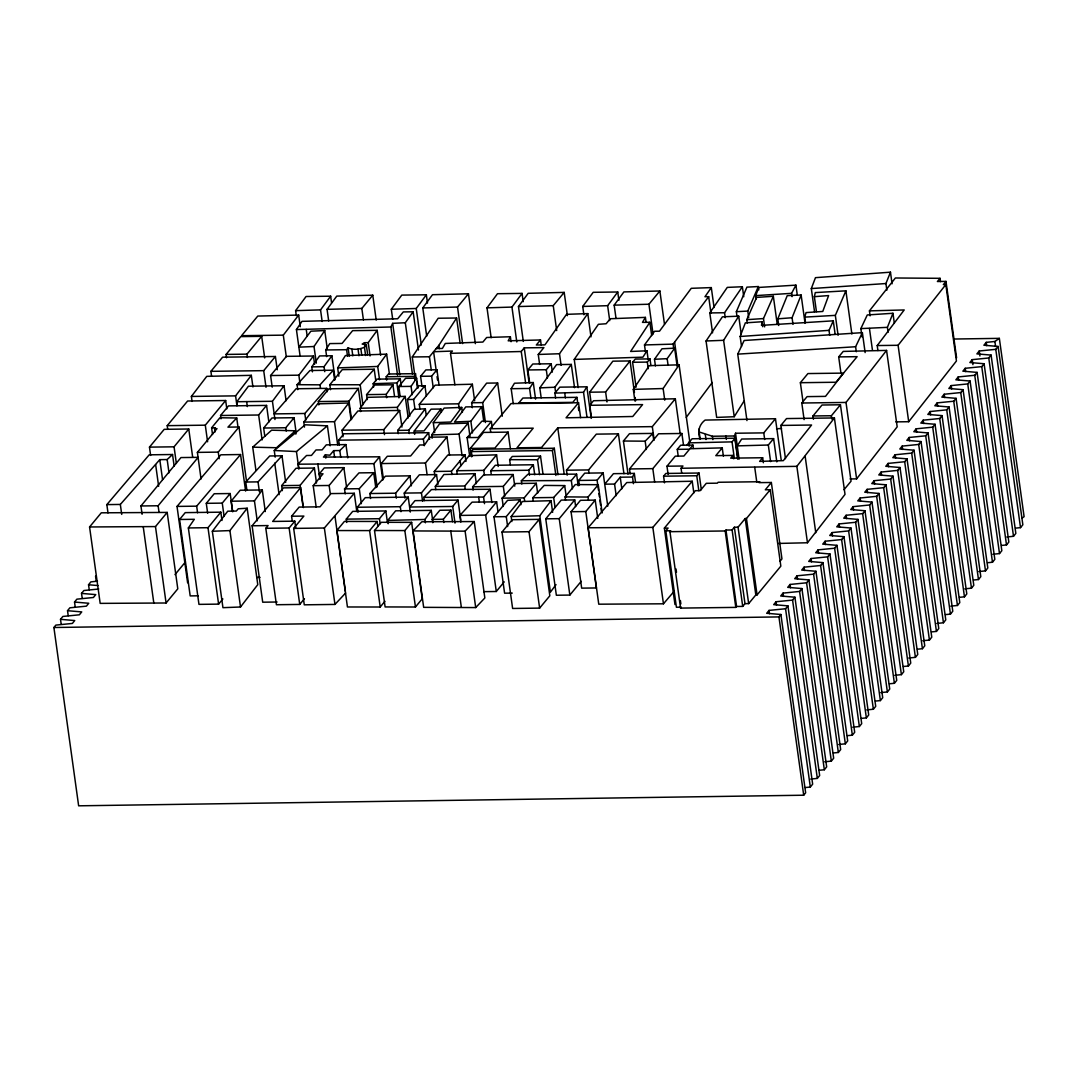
<?xml version="1.0" encoding="UTF-8"?>
<svg xmlns="http://www.w3.org/2000/svg" width="1078" height="1078" viewBox="0 0 1078 1078"><rect width="100%" height="100%" fill="white"/><g stroke="black" fill="none" stroke-linecap="round" stroke-linejoin="round"><path stroke-width="1.5" d="M741.543 346.456L740.155 336.484L745.343 322.861L762.052 321.743L761.486 325.367L833.267 320.826L835.113 334.113M816.437 311.609L814.362 296.666L815.291 292.583L845.893 290.831L851.876 334.032M805.428 322.106L804.74 317.121L806.061 312.593L822.77 311.461L828.618 295.574L814.362 296.666M699.891 438.557C697.493 431.591 699.043 424.651 705.093 420.083L775.473 418.722L781.227 460.252M756.163 298.929L755.705 295.615L758.804 287.435L795.914 285.144L797.302 295.116M737.729 459.228L734.509 435.97L735.533 433.235L763.763 432.884L775.473 418.722M814.55 311.825L811.316 288.567L815.467 277.666L890.468 272.182L892.072 283.81M414.895 379.712L414.424 376.384L415.488 373.662L388.471 374.012L386.207 376.748L386.665 380.076M888.11 332.334L887.41 327.348L892.948 313.267L867.264 314.965L860.864 328.601L862.023 336.902M793.004 324.384L792.074 317.74L801.129 295.022L787.236 295.655L777.817 318.832L778.747 325.475M886.857 290.184L885.927 283.541L890.468 272.182M748.698 317.727L747.782 311.084L758.333 286.546L746.919 287.139L736.355 311.677L737.042 316.662M838.105 335.312L835.342 315.369L845.893 290.831M326.661 356.616L325.731 349.973L329.774 343.586L342.063 343.437L352.627 330.65L377.192 330.326L380.642 355.241M746.96 420.595L737.743 354.136L744.13 340.5L862.373 332.644L865.135 352.587M764.639 326.863L763.48 318.562L773.344 296.288L756.648 297.407L746.744 319.681L747.216 322.996M829.723 335.352L829.036 330.367L833.267 320.826M856.296 351.724L855.609 346.739L862.373 332.644M397.566 375.171L390.883 326.984L392.648 323.346L405.301 322.74L413.144 311.785L403.32 311.919L397.661 318.765L301.988 321.352L296.423 329.558L300.115 356.144M632.53 477.042L634.322 473.404L613.436 473.673L604.745 484.184L614.568 484.049L620.241 477.204L632.53 477.042L633.446 483.685M792.047 296.666L791.589 293.337L795.914 285.144M436.226 348.544L442.384 348.464L445.295 343.451L482.89 342.063L486.663 337.495L510.379 336.74L508.183 340.837L540.509 339.961L541.196 344.947M578.158 387.649L574.237 359.419L598.384 324.303L606.132 323.75L610.269 318.738L645.399 317.377L642.475 322.376L649.845 322.282L651.691 335.581M513.249 403.644L511.174 388.7L514.476 383.229L533.273 382.542L535.577 399.143M586.984 417.199L583.535 392.284L586.836 386.813L559.805 387.164L554.914 393.106L555.601 398.078M530.969 398.429L529.581 388.457L533.273 382.542M734.226 416.728L723.621 340.311L738.726 316.164L722.395 316.838L706.063 340.985L716.668 417.415L734.226 416.728L744.009 401.11M338.802 376.195L337.657 367.894L345.391 355.592L386.638 354.15L389.414 374.093M649.845 322.282L630.617 351.455L646.948 350.795L642.906 357.168L574.237 359.419M431.281 370.05L429.435 356.764L438.867 345.351L456.6 318.01L438.18 318.239L412.254 356.98L414.787 375.265M314.008 346.51L324.748 330.555L310.882 331.189L298.916 347.156L314.008 346.51L316.326 363.124M634.915 401.003L633.298 389.374L649.239 365.671L679.1 364.836L689.691 441.252L686.875 445.443M664.749 400.167L663.132 388.538L679.1 364.836M412.214 394.683L411.068 386.369L416.607 378.162L405.571 378.311L398.779 386.53L400.154 396.502M712.571 332.859L709.809 312.93L727.273 287.395L742.365 286.748L743.753 296.719M725.251 317.714L724.564 312.741L742.365 286.748M222.876 598.95L218.605 604.125L198.958 604.367L188.354 527.951L194.309 519.3L179.581 519.488L190.186 595.905L198.365 595.797M425.419 522.803L424.961 519.475L431.267 510.366L395.653 510.824L387.716 520.418L388.188 523.733M645.412 351.59L644.496 344.947L654.575 331.269L659.48 331.202L691.267 288.311L711.305 287.597L704.972 296.719L708.677 296.666L710.981 313.28M386.679 397.701L386.22 394.373L392.931 384.806L374.497 385.035L366.587 394.629L367.275 399.615M459.282 408.818L458.581 403.832L472.353 384.226L435.148 385.156L419.275 404.344L419.975 409.33M561.112 365.361L559.495 353.732L587.779 313.604L566.529 314.331L544.929 344.879L536.345 344.987L540.509 339.961M655.424 365.927L654.508 359.284L661.973 348.787L674.639 348.181L677.173 366.453M668.091 365.307L667.161 358.664L674.639 348.181M324.748 371.694L324.047 366.709L331.862 355.767L319.6 355.929L311.758 366.87L312.458 371.856M257.211 520.836L254.448 500.893L262.277 489.951L240.192 490.234L231.123 501.203L232.511 511.161M360.618 411.594L360.16 408.266L367.989 397.324L405.207 396.394L408.198 417.981M397.822 410.651L397.364 407.336L405.207 396.394M432.143 438.22L431.685 434.906L439.514 423.964L468.135 423.142L469.981 436.428M555.601 392.203L554.9 387.231L571.3 364.418L556.571 364.607L539.795 387.878L541.183 397.836M435.781 489.681L435.323 486.367L443.893 474.509L474.967 473.66L476.341 483.618M379.55 379.766L377.704 366.466L386.638 354.15M370.064 355.929L368.218 342.642L377.192 330.326M328.682 320.974L327.065 309.346L336.767 296.113L372.772 295.197L376.222 320.112M351.549 419.45L349.016 401.178L358.354 388.403L328.898 388.794L318.333 401.582L318.792 404.897M426.699 336.188L422.778 307.944L432.48 294.712L468.458 293.795L475.371 343.639M523.315 341.43L518.464 306.543L528.18 293.31L564.185 292.394L567.405 315.652M616.023 318.428L614.177 305.141L623.892 291.909L659.871 290.993L664.479 324.222M322.16 321.5L320.543 309.871L330.65 296.194L306.071 296.504L295.601 310.653L296.302 315.638M421.309 345.027L416.243 308.483L426.349 294.793L401.784 295.102L391.314 309.251L392.702 319.223M516.793 341.969L511.956 307.082L522.062 293.391L497.484 293.715L487.013 307.85L491.15 337.751M609.717 320.624L607.642 305.68L617.748 291.99L593.196 292.313L582.726 306.448L583.885 314.763M434.677 432.655L433.289 422.684L444.136 408.09L461.707 407.403L462.395 412.389M461.707 407.403L450.833 422.01L433.289 422.684M470.87 421.296L481.718 406.702L465.75 406.905L454.539 421.956L470.87 421.296L472.487 432.925M511.861 521.55L511.174 516.564L522.399 501.513L551.033 500.691L552.65 512.319M556.019 584.626L550.4 592.159L539.795 515.742L551.033 500.691M673.79 349.11L673.103 344.125L708.677 296.666M686.228 417.375L712.275 382.488M237.281 405.045L236.823 401.73L248.425 386.207L284.026 385.749L286.101 400.706M274.957 419.544L272.424 401.272L284.026 385.749M591.256 403.832L589.653 392.203L612.856 361.17L630.064 360.955L634.443 392.513M870.121 315.854L869.434 310.868L895.373 277.989L940.043 278.313L937.402 281.52L945.985 281.398L943.358 284.605L945.824 284.565L898.095 345.283L908.7 421.714L895.845 421.875M300.007 383.472L298.849 375.171L313.455 356.009L286.438 356.346L270.591 375.535L272.208 387.164M304.481 427.077L303.794 422.091L317.66 403.846L348.72 402.997L351.024 419.611M337.71 444.958L334.49 421.7L348.72 402.997M472.312 407.74L471.612 402.754L486.623 383.135L497.645 383L502.267 416.216M485.437 422.549L482.674 402.62L497.645 383M778.303 543.447L807.462 542.76L796.858 466.343L834.412 417.954L786.522 418.574L780.863 425.433L785.471 458.649M807.462 542.76L845.017 494.384L834.412 417.954M192.073 401.42L191.385 396.434L206.76 376.357L251.322 375.333L252.939 386.962M236.958 405.84L235.583 395.869L251.322 375.333M283.298 335.15L298.673 315.072L257.79 316.056L241.553 335.689L283.298 335.15L286.303 356.751M212.339 531.265L227.741 511.188L236.325 511.066L238.211 508.789L247.172 508.223L257.777 584.64L240.515 606.995L222.944 607.682L212.339 531.265L229.91 530.578L247.172 508.223M398.227 433.693L397.769 430.378L413.912 409.384L425.338 408.778L426.255 415.421M409.29 433.558L408.818 430.23L425.338 408.778M414.666 434.38L414.208 431.065L431.106 409.155L440.915 409.034L441.387 412.348M440.915 409.034L424.031 430.93L414.208 431.065M850.07 478.955L856.619 478.861L846.014 402.444L886.574 350.404L843.225 351.415L838.684 356.899L841.002 373.514M856.619 478.861L897.179 426.834L886.574 350.404M606.995 401.959L605.62 391.988L630.064 360.955M1021.863 518.235L1024.1 516.672L999.346 338.357L994.886 341.483L986.235 342.359L983.904 345.229L998.107 346.456L995.776 349.339L979.228 350.997L976.897 353.88L991.1 355.093L988.769 357.977L972.221 359.648L969.89 362.531L984.093 363.744L981.762 366.628L965.214 368.299L962.883 371.169L977.086 372.395L974.755 375.279L958.207 376.936L955.876 379.82L970.079 381.033L967.748 383.916L951.2 385.587L948.869 388.471L963.072 389.684L960.741 392.567L944.193 394.238L941.862 397.122L956.065 398.334L953.734 401.218L937.186 402.876L934.855 405.759L949.058 406.985L946.727 409.856L930.179 411.526L927.848 414.41L942.051 415.623L939.72 418.507L923.172 420.177L920.841 423.061L935.044 424.274L932.713 427.157L916.165 428.815L913.834 431.699L928.037 432.925L925.706 435.808L909.158 437.466L906.827 440.35L921.03 441.562L918.699 444.446L902.165 446.117L899.82 449L914.023 450.213L911.692 453.097L895.158 454.768L892.813 457.638L907.016 458.864L904.685 461.748L888.151 463.405L885.806 466.289L900.009 467.502L897.678 470.385L881.144 472.056L878.799 474.94L893.002 476.153L890.671 479.036L874.137 480.707L871.792 483.591L885.995 484.804L883.664 487.687L867.13 489.345L864.785 492.228L878.988 493.454L876.657 496.325L860.123 497.996L857.778 500.879L871.981 502.092L869.65 504.976L853.116 506.647L850.771 509.53L864.974 510.743L862.643 513.627L846.109 515.284L843.764 518.168L857.967 519.394L855.636 522.278L839.102 523.935L836.757 526.819L850.973 528.031L848.629 530.915L832.095 532.586L829.75 535.47L843.966 536.682L841.622 539.566L825.088 541.237L822.743 544.107L836.959 545.333L834.615 548.217L818.081 549.874L815.736 552.758L829.952 553.971L827.608 556.854L811.074 558.525L808.729 561.409L822.945 562.622L820.601 565.505L804.067 567.176L801.736 570.06L815.938 571.273L813.594 574.156L797.06 575.814L794.729 578.697L808.931 579.924L806.587 582.794L790.053 584.465L787.722 587.348L801.924 588.561L799.58 591.445L783.046 593.116L780.715 595.999L794.917 597.212L792.573 600.096L776.039 601.753L773.708 604.637L787.91 605.863L785.566 608.747L769.032 610.404L766.701 613.288L780.903 614.5L805.643 792.815L803.703 795.214L78.64 805.818L53.9 627.504L55.854 625.105L72.388 623.434L74.719 620.564L60.516 619.338L61.217 624.337M60.516 619.338L62.861 616.454L79.395 614.797L81.726 611.913L67.523 610.7L68.224 615.7M67.523 610.7L69.868 607.817L86.402 606.146L88.733 603.262L74.53 602.05L75.231 607.049M74.53 602.05L76.875 599.166L93.409 597.495L95.74 594.611L81.537 593.399L82.238 598.398M81.537 593.399L83.882 590.515L98.758 589.019M89.245 589.76L88.544 584.748L90.875 581.877L97.492 581.204M368.218 342.642L364.539 342.696L362.181 344.071L366.331 344.933L364.445 347.21C359.405 349.541 353.261 350.148 348.113 347.871L346.604 349.703L347.534 356.346M803.703 795.214L778.949 616.912L780.903 614.5M805.347 787.546L810.319 787.048L812.65 784.164L787.91 605.863M810.71 779.071L817.326 778.41L819.657 775.527L794.917 597.212M819.361 770.258L824.333 769.759L826.664 766.876L801.924 588.561M824.724 761.782L831.34 761.108L833.671 758.225L808.931 579.924M833.375 752.97L838.347 752.471L840.678 749.587L815.938 571.273M838.738 744.48L845.341 743.82L847.685 740.936L822.945 562.622M847.389 735.668L852.348 735.169L854.692 732.285L829.952 553.971M852.738 727.192L859.355 726.518L861.699 723.648L836.959 545.333M861.403 718.379L866.362 717.881L868.706 714.997L843.966 536.682M866.752 709.903L873.369 709.23L875.713 706.346L850.973 528.031M875.417 701.077L880.376 700.579L882.72 697.695L857.967 519.394M880.766 692.602L887.383 691.941L889.727 689.058L864.974 510.743M889.431 683.789L894.39 683.29L896.734 680.407L871.981 502.092M894.78 675.313L901.397 674.639L903.741 671.756L878.988 493.454M903.445 666.5L908.404 666.002L910.748 663.118L885.995 484.804M908.794 658.011L915.411 657.351L917.755 654.467L893.002 476.153M917.459 649.199L922.418 648.7L924.762 645.816L900.009 467.502M922.808 640.723L929.425 640.049L931.769 637.179L907.016 458.864M931.473 631.91L936.432 631.412L938.776 628.528L914.023 450.213M936.822 623.434L943.439 622.761L945.77 619.877L921.03 441.562M945.487 614.608L950.446 614.11L952.777 611.226L928.037 432.925M950.836 606.132L957.453 605.472L959.784 602.589L935.044 424.274M959.501 597.32L964.46 596.821L966.791 593.938L942.051 415.623M964.85 588.844L971.467 588.17L973.798 585.287L949.058 406.985M973.515 580.031L978.474 579.533L980.805 576.649L956.065 398.334M978.864 571.542L985.481 570.882L987.812 567.998L963.072 389.684M987.529 562.729L992.488 562.231L994.819 559.347L970.079 381.033M992.878 554.254L999.495 553.58L1001.826 550.71L977.086 372.395M1001.543 545.441L1006.502 544.942L1008.833 542.059L984.093 363.744M1006.892 536.965L1013.509 536.292L1015.84 533.408L991.1 355.093M1015.557 528.139L1020.516 527.641L1022.847 524.77L998.107 346.456M454.889 384.9L450.51 353.328L452.383 351.051L433.599 351.738L436.361 371.681M525.633 383.081L521.253 351.509L524.245 347.857L543.891 347.601L538.259 354.46L539.633 364.418M555.871 475.438L552.408 450.523L554.294 448.232L473.255 449.283L471.356 451.561L472.043 456.546M108.002 512.912L106.843 504.612L120.332 504.437L159.787 459.646L167.171 459.551L172.534 454.512L174.151 466.141M262.102 439.918L258.653 415.003L266.562 405.409L228.509 405.894L220.572 415.488L221.03 418.816M179.581 519.488L185.227 512.629L220.828 512.171L221.987 520.485M347.79 457.88L345.944 444.594L339.813 450.55L333.668 450.631L329.895 455.199L325.354 454.808L323.467 457.085L379.564 456.816L382.798 480.074M339.354 445.16L338.654 440.174L343.936 433.774L428.667 432.682L429.583 439.325M377.125 486.919L373.904 463.661L379.564 456.816M383.35 478.524L381.275 463.567L387.312 456.264L410.637 455.967L419.706 444.998L424.611 444.931L429.799 437.183L446.979 436.967L449.513 455.239M380.13 523.692L379.429 518.707L385.83 510.945L352.695 511.376L346.267 519.138L346.725 522.466M427.09 474.63L425.473 463.001L446.979 436.967M457.207 474.05L456.749 470.722L469.186 455.657L496.581 454.849L483.766 470.372L484.453 475.358M539.579 474.697L537.504 459.74L540.509 456.088L512.279 456.452L509.624 459.659L510.312 464.631M591.377 416.93L589.774 405.301L593.533 400.733L675.327 398.779L680.178 433.666M678.197 456.007L677.28 449.351L680.676 445.241L692.938 445.093L689.933 448.744L722.233 447.869L723.392 456.183M722.233 447.869L715.805 455.644L733 455.415L730.736 458.15L762.658 457.746L763.359 462.731M211.584 376.316L210.897 371.331L222.594 357.182L275.402 356.495L277.248 369.781M226.555 357.748L226.097 354.419L240.812 336.606L261.684 336.336L264.676 357.936M150.624 455.442L149.478 447.127L164.206 429.327L188.758 429.004L192.679 457.247M167.669 428.99L167.211 425.662L187.612 401.003L225.666 400.517L226.811 408.818M89.568 526.967L101.278 512.818L167.184 512.414L177.789 588.831L166.079 602.993L100.173 603.384L89.568 526.967L155.475 526.576L167.184 512.414M261.684 336.336L246.956 354.15L247.414 357.478M176.361 463.432L174.057 446.818L188.758 429.004M207.596 441.791L205.292 425.177L225.666 400.517M142.094 514.287L140.948 505.973L180.956 457.571L198.136 457.355L158.129 505.757L159.045 512.4M212.528 434.447L211.611 427.804L219.912 417.752L236.742 417.994L238.117 427.966M266.01 387.271L263.706 370.657L275.402 356.495M201.06 478.969L197.382 452.383L216.988 428.64L214.549 428.667L215.007 431.995M219.184 458.756L218.255 452.113L239.006 426.996L227.943 427.144L236.742 417.994M187.626 582.834L177.021 506.417L220.896 454.795L240.542 454.539L196.668 506.161L197.584 512.805M363.448 320.072L361.831 308.443L372.772 295.197M264.811 436.347L263.652 428.033L271.952 417.994L294.065 417.712L296.14 432.655M207.663 513.29L206.289 503.332L214.212 493.737L230.18 493.535L232.713 511.807M224.089 516.416L222.257 503.116L230.18 493.535M286.222 431.079L285.764 427.75L294.065 417.712M218.605 604.125L208 527.694L220.828 512.171M330.515 389.697L329.828 384.711L342.278 369.633L374.201 369.228L375.818 380.857M174.973 574.614L185.389 562.029M282.342 490.625L281.641 485.639L295.978 468.283L314.412 468.041L316.487 482.998M277.086 602.009L262.709 602.198L252.104 525.781L283.447 487.876L300.614 487.647L303.39 507.59M373.635 387.015L373.177 383.701L376.95 379.133L400.275 378.836L401.191 385.479M342.966 436.833L342.049 430.189L357.896 411.001L399.642 410.462L401.946 427.077M303.08 506.997L300.075 485.396L314.412 468.041M300.614 487.647L272.68 521.442L294.793 521.159L295.709 527.802M320.018 478.834L319.331 473.862L324.235 467.919L343.869 467.663L346.644 487.606M462.597 343.586L457.53 307.041L468.458 293.795M316.204 507.28L313.199 485.679L323.009 473.808L319.331 473.862M252.104 525.781L268.072 525.565L265.808 528.314L276.413 604.731L299.738 604.435L289.133 528.004L294.793 521.159M345.634 592.994L334.962 604.421L304.279 604.825L293.674 528.409L303.861 516.079L291.586 516.227L292.273 521.213M330.299 493.778L329.14 485.477L343.869 467.663M409.788 416.135L407.484 399.52L418.79 385.816L424.934 385.735L426.309 395.707M384.496 434.636L383.808 429.65L399.642 410.462M415.003 409.411L413.615 399.439L424.934 385.735M293.674 528.409L324.37 528.004L354.271 493.279L330.959 493.589L320.018 506.822L299.145 507.091L291.586 516.227M299.738 604.435L304.454 598.721M396.354 498.184L395.653 493.198L409.99 475.843L385.439 476.166L369.875 493.535L370.562 498.521M556.693 330.555L553.243 305.64L564.185 292.394M404.937 498.076L404.25 493.091L419.342 474.819L436.536 474.603L437.924 484.574M462.071 455.698L459.066 434.097L468.135 423.142M400.989 511.686L400.288 506.7L408.225 497.106L365.24 497.659L357.303 507.253L357.99 512.239M434.73 474.792L434.272 471.463L447.842 455.024L465.036 454.808L465.965 461.451M422.589 501.176L421.444 492.875L436.536 474.603M471.463 456.722L470.318 448.408L483.537 432.426L508.102 432.116L510.406 448.731M451.911 474.576L451.439 471.248L465.036 454.808M415.448 607.008L404.843 530.578L411.634 522.358L381.316 522.304L374.511 530.524L385.115 606.941L415.448 607.008L422.239 598.789L411.634 522.358M547.435 378.028L546.29 369.714L551.195 363.771L532.788 364.014L527.856 369.956L529.702 383.242M508.102 432.116L494.896 448.098L470.318 448.408M465.251 489.304L464.793 485.989L474.967 473.66M443.826 522.56L443.368 519.246L450.914 510.11L439.864 510.258L432.305 519.38L432.777 522.709M653.079 334.14L648.929 304.239L659.871 290.993M483.645 591.66L496.284 591.499L485.679 515.082L496.621 501.836L472.07 502.159L459.888 515.419L460.818 522.062M675.327 398.779L652.311 426.632L557.771 427.858L541.533 447.491L516.982 447.815L533.219 428.168L490.22 428.734L490.692 432.049M490.22 428.734L510.999 403.603L578.536 402.741L566.071 417.806L632.759 416.499L642.569 404.614L589.774 405.301M529.5 475.236L528.799 470.251L533.327 464.766L495.287 465.265L490.746 470.736L491.218 474.064M512.266 593.102L504.598 593.196L493.993 516.78L507.576 500.34L520.229 499.734L520.917 504.706M507.644 526.59L506.269 516.631L520.229 499.734M524.663 501.189L524.204 497.874L536.265 483.254L515.405 483.523L502.092 498.157L503.237 506.458M502.011 532.047L512.212 519.717L539.229 519.367L549.834 595.784L539.633 608.113L512.616 608.464L502.011 532.047L529.029 531.697L539.229 519.367M567.176 475.196L566.489 470.21L596.323 434.138L618.408 433.855L623.933 473.727M581.204 581.338L569.844 595.069L556.356 595.245L545.751 518.828L561.22 500.098L574.736 499.922L575.652 506.579M565.546 500.219L565.088 496.891L575.288 484.561L598.236 484.709L602.157 512.953M579.371 485.437L578.684 480.451L584.721 473.148L603.154 472.905L607.763 506.134M589.06 473.255L588.588 469.927L618.408 433.855M496.284 591.499L504.234 581.877M569.844 595.069L559.239 518.653L574.736 499.922M628.029 474.239L623.421 441.01L629.458 433.706L652.796 433.41L653.713 440.053M595.218 500.111L585.785 511.538L596.39 587.955L581.662 588.143L571.057 511.727L580.49 500.3L595.218 500.111L597.764 518.383M588.494 500.367L588.036 497.052L598.236 484.709M630.199 473.929L629.498 468.957L658.55 433.787L681.889 433.477L683.506 445.106M654.656 481.933L652.823 468.647L681.889 433.477M668.131 474.509L666.986 466.208L675.286 456.156L683.897 456.048L689.543 449.203L677.28 449.351M664.52 482.836L663.59 476.193L665.854 473.458L699.016 473.026L701.32 489.641M698.827 490.719L696.752 475.762L699.016 473.026M674.976 604.556L664.371 528.139L695.35 490.692L700.255 490.625L706.292 483.321L717.342 483.173L718.11 482.27L759.842 481.731L759.101 482.634L771.349 482.486L781.954 558.903L779.946 561.342M803.137 402.633L800.375 382.703L807.921 373.567L843.522 373.109L825.505 396.381L807.099 396.623L801.803 403.01L804.107 419.625M768.318 445.025L773.6 438.625L741.664 439.042L737.231 445.874L768.318 445.025L770.622 461.627M762.658 457.746L759.64 461.397L783.342 460.643L811.559 425.028L780.863 425.433M813.432 419.302L812.974 415.973L822.015 405.018L840.449 404.776L851.054 481.192L843.993 489.722M877.91 350.539L877.222 345.553L904.199 309.965L869.434 310.868M771.349 482.486L765.326 489.789L770.231 489.722L780.836 566.152L757.066 594.921L755.826 594.935L748.658 603.613L744.979 603.653L742.715 606.402L736.57 606.483L735.802 607.386L680.555 608.1L669.95 531.683L670.718 530.767L665.813 530.834L676.418 607.251L681.323 607.183L680.555 608.1M748.658 603.613L738.053 527.182L745.221 518.518L746.461 518.491L770.231 489.722M831.839 419.059L831.381 415.744L840.449 404.776M908.7 421.714L956.429 360.995L945.824 284.565M298.835 469.173L298.148 464.187L299.28 462.826L306.543 455.495L311.461 455.428L316.002 449.957L322.133 449.876L326.297 444.85L345.944 444.594M398.941 397.89L396.866 382.946L400.275 378.836M421.97 386.274L420.582 376.303L425.877 369.916L436.927 369.767L439.002 384.725M433.248 387.797L431.631 376.168L436.927 369.767M384.927 601.295L380.211 607.008L347.439 606.981L336.835 530.551L344.394 521.429L377.165 521.456L377.852 526.441M424.287 445.726L423.371 439.083L428.667 432.682M380.211 607.008L369.606 530.592L377.165 521.456M467.111 437.614L481.933 421.148L491.379 421.485L478.147 437.466L467.111 437.614L469.658 455.886M452.706 506.471L458.002 500.084L415.017 500.637L409.734 507.024L452.706 506.471L455.01 523.086M484.507 503.682L483.577 497.039L490.018 489.277L431.456 489.574L423.802 497.362L424.26 500.677M504.693 496.365L503.318 486.394L513.141 474.522L483.672 474.899L472.609 486.784L473.08 490.113M576.919 397.337L572.768 402.363L518.747 403.051L522.884 398.038L576.919 397.337L577.848 403.981M572.458 488.846L571.313 480.545L576.595 474.145L527.87 474.333L521.361 480.734L521.819 484.062M598.479 490.18L597.091 480.209L603.154 472.905M689.152 446.211L688.694 442.883L692.089 438.773L735.075 438.22L737.837 458.15M681.741 473.269L681.053 468.283L682.94 466.006L666.986 466.208M734.347 458.487L732.043 441.872L735.075 438.22M665.813 530.834L668.077 528.085L664.371 528.139M742.715 606.402L732.11 529.972L734.374 527.236L738.053 527.182M636.06 387.191L632.597 362.275L635.265 359.082L649.994 358.893L650.91 365.536M648.255 368.73L647.326 362.087L649.994 358.893M214.549 428.667L215.317 427.75L211.611 427.804M735.802 607.386L725.198 530.969L725.966 530.053L732.11 529.972M674.1 591.337L663.455 603.801L598.762 604.192L588.157 527.762L626.763 482.54L692.224 481.246L693.828 492.875M663.455 603.801L652.85 527.385L692.224 481.246M106.843 504.612L149.209 454.822L172.534 454.512M326.796 388.363L296.1 388.754L274.122 413.898L304.818 413.494L326.796 388.363L327.254 391.691M246.916 490.342L245.757 482.028L269.729 455.967L282.005 455.819L285.683 482.392M245.757 482.028L258.033 481.879L282.005 455.819M329.828 384.711L360.16 384.765L374.201 369.228M345.229 493.872L344.542 488.886L358.987 472.892L373.716 472.703L375.791 487.66M344.542 488.886L359.27 488.698L373.716 472.703M297.744 389.67L297.056 384.684L320.004 384.833L333.318 370.212L334.692 380.17M297.056 384.684L309.965 370.509L333.318 370.212M533.246 501.081L532.788 497.753L544.228 485.41L564.697 485.599L566.314 497.227M532.788 497.753L553.661 497.484L564.697 485.599M413.063 530.928L465.103 531.158L474.239 521.55L484.844 597.98L475.708 607.574L423.667 607.345L413.063 530.928L421.835 521.779L474.239 521.55M623.421 441.01L645.156 441.185L652.796 433.41M255.944 470.412L252.724 447.154L271.602 430.189L295.385 430.796L295.857 434.111M295.385 430.796L276.507 447.747L252.724 447.154M275.173 457.139L274.243 450.496L305.209 424.786L327.416 425.864L330.178 445.793M274.243 450.496L296.45 451.561L327.416 425.864M777.817 318.832L792.074 317.74M740.155 336.484L829.036 330.367M811.316 288.567L885.927 283.541M746.744 319.681L763.48 318.562M755.705 295.615L791.589 293.337M860.864 328.601L887.41 327.348M737.743 354.136L855.609 346.739M776.564 428.788L781.55 428.478M804.74 317.121L835.342 315.369M736.355 311.677L747.782 311.084M654.508 359.284L667.161 358.664M539.795 387.878L554.9 387.231M706.063 340.985L723.621 340.311M554.914 393.106L583.535 392.284M337.657 367.894L377.704 366.466M538.259 354.46L559.495 353.732M373.177 383.701L396.866 382.946M295.601 310.653L320.543 309.871M391.314 309.251L416.243 308.483M487.013 307.85L511.956 307.082M582.726 306.448L607.642 305.68M296.423 329.558L390.883 326.984M644.496 344.947L673.103 344.125M633.298 389.374L663.132 388.538M431.685 434.906L459.066 434.097M511.174 516.564L539.795 515.742M327.065 309.346L361.831 308.443M422.778 307.944L457.53 307.041M518.464 306.543L553.243 305.64M614.177 305.141L648.929 304.239M450.51 353.328L521.253 351.509M360.16 408.266L397.364 407.336M387.716 520.418L424.961 519.475M688.694 442.883L732.043 441.872M681.053 468.283L796.858 466.343M953.976 339.031L999.346 338.357M53.9 627.504L778.949 616.912M709.809 312.93L724.564 312.741M325.731 349.973L346.604 349.703M877.222 345.553L898.095 345.283M226.097 354.419L246.956 354.15M412.254 356.98L429.435 356.764M838.684 356.899L857.118 356.67L835.976 382.245L800.375 382.703M632.597 362.275L647.326 362.087M311.758 366.87L324.047 366.709M210.897 371.331L263.706 370.657M527.856 369.956L546.29 369.714M270.591 375.535L298.849 375.171M386.207 376.748L414.424 376.384M420.582 376.303L431.631 376.168M398.779 386.53L411.068 386.369M511.174 388.7L529.581 388.457M191.385 396.434L235.583 395.869M366.587 394.629L386.22 394.373M589.653 392.203L605.62 391.988M236.823 401.73L272.424 401.272M407.484 399.52L413.615 399.439M318.333 401.582L349.016 401.178M471.612 402.754L482.674 402.62M419.275 404.344L458.581 403.832M801.803 403.01L846.014 402.444M220.572 415.488L258.653 415.003M303.794 422.091L334.49 421.7M812.974 415.973L831.381 415.744M167.211 425.662L205.292 425.177M263.652 428.033L285.764 427.75M342.049 430.189L383.808 429.65M397.769 430.378L408.818 430.23M338.654 440.174L423.371 439.083M698.962 431.901L712.396 436.253L734.509 435.97M149.478 447.127L174.057 446.818M197.382 452.383L218.255 452.113M471.356 451.561L552.408 450.523M298.148 464.187L373.904 463.661M381.275 463.567L425.473 463.001M456.749 470.722L483.766 470.372M434.272 471.463L451.439 471.248M490.746 470.736L528.799 470.251M629.498 468.957L652.823 468.647M566.489 470.21L588.588 469.927M663.59 476.193L696.752 475.762M578.684 480.451L597.091 480.209M281.641 485.639L300.075 485.396M313.199 485.679L329.14 485.477M435.323 486.367L464.793 485.989M472.609 486.784L503.318 486.394M369.875 493.535L395.653 493.198M404.25 493.091L421.444 492.875M423.802 497.362L483.577 497.039M231.123 501.203L254.448 500.893M502.092 498.157L524.204 497.874M206.289 503.332L222.257 503.116M140.948 505.973L158.129 505.757M177.021 506.417L196.668 506.161M357.303 507.253L400.288 506.7M571.057 511.727L585.785 511.538M459.888 515.419L485.679 515.082M493.993 516.78L506.269 516.631M346.267 519.138L379.429 518.707M432.305 519.38L443.368 519.246M545.751 518.828L559.239 518.653M188.354 527.951L208 527.694M265.808 528.314L289.133 528.004M669.95 531.683L725.198 530.969M256.726 577.431L260.054 577.377M588.157 527.762L652.85 527.385M521.361 480.734L571.313 480.545M336.835 530.551L369.606 530.592M374.511 530.524L404.843 530.578M509.624 459.659L537.504 459.74M565.088 496.891L588.036 497.052M88.544 584.748L98.017 585.57M994.886 341.483L995.587 346.483M995.776 349.339L1020.516 527.641M988.769 357.977L1013.509 536.292M986.235 342.359L986.707 345.688M981.762 366.628L1006.502 544.942M979.228 350.997L979.929 355.996M974.755 375.279L999.495 553.58M972.221 359.648L972.922 364.647M967.748 383.916L992.488 562.231M965.214 368.299L965.686 371.627M945.985 281.398L956.59 357.829M960.741 392.567L985.481 570.882M958.207 376.936L958.679 380.278M940.043 278.313L940.501 281.641M953.734 401.218L978.474 579.533M951.2 385.587L951.672 388.915M946.727 409.856L971.467 588.17M944.193 394.238L944.665 397.566M939.72 418.507L964.46 596.821M937.186 402.876L937.658 406.217M932.713 427.157L957.453 605.472M930.179 411.526L930.651 414.855M925.706 435.808L950.446 614.11M923.172 420.177L923.644 423.506M918.699 444.446L943.439 622.761M916.165 428.815L916.637 432.157M892.948 313.267L894.336 323.238M911.692 453.097L936.432 631.412M909.158 437.466L909.63 440.808M904.685 461.748L929.425 640.049M902.165 446.117L902.623 449.445M897.678 470.385L922.418 648.7M895.158 454.768L895.616 458.096M890.671 479.036L915.411 657.351M869.447 328.494L872.439 350.08M888.151 463.405L888.609 466.747M883.664 487.687L908.404 666.002M881.144 472.056L881.602 475.385M876.657 496.325L901.397 674.639M874.137 480.707L874.595 484.035M869.65 504.976L894.39 683.29M867.13 489.345L867.588 492.686M862.643 513.627L887.383 691.941M860.123 497.996L860.581 501.324M855.636 522.278L880.376 700.579M853.116 506.647L853.574 509.975M848.629 530.915L873.369 709.23M846.109 515.284L846.567 518.626M841.622 539.566L866.362 717.881M839.102 523.935L839.56 527.277M801.129 295.022L805.05 323.265M834.615 548.217L859.355 726.518M832.095 532.586L832.553 535.914M827.608 556.854L852.348 735.169M825.088 541.237L825.546 544.565M820.601 565.505L845.341 743.82M805.158 456.29L815.763 532.707M818.081 549.874L818.539 553.216M813.594 574.156L838.347 752.471M811.074 558.525L811.532 561.854M773.344 296.288L777.265 324.532M806.587 582.794L831.34 761.108M804.067 567.176L804.525 570.505M758.333 286.546L758.804 289.861M762.052 321.743L762.752 326.728M799.58 591.445L824.333 769.759M797.06 575.814L797.518 579.155M773.6 438.625L776.82 461.883M792.573 600.096L817.326 778.41M790.053 584.465L790.511 587.793M763.763 432.884L764.693 439.528M785.566 608.747L810.319 787.048M783.046 593.116L783.504 596.444M738.726 316.164L741.26 334.436M776.039 601.753L776.497 605.095M754.735 467.34L756.81 482.284M769.032 610.404L769.49 613.732M735.533 433.235L739.077 459.161M746.461 518.491L757.066 594.921M745.221 518.518L755.826 594.935M711.305 287.597L714.067 307.54M733 455.415L733.471 458.743M725.898 436.078L726.356 439.406M734.374 527.236L744.979 603.653M725.966 530.053L736.57 606.483M712.396 436.253L712.854 439.581M705.308 434.542L706.009 439.514M698.8 429.192L700.174 439.164M692.938 445.093L693.397 448.408M674.626 342.305L677.846 365.563M645.399 317.377L646.099 322.362M646.948 350.795L648.107 359.095M676.027 568.982L676.485 572.297M680.407 600.54L680.865 603.869M652.311 426.632L654.157 439.932M645.156 441.185L646.315 449.499M635.131 397.499L635.589 400.827M617.748 291.99L618.893 300.304M634.322 473.404L635.481 481.718M620.241 477.204L621.844 488.833M614.568 484.049L616.185 495.678M587.779 313.604L591 336.862M586.836 386.813L591.216 418.385M598.937 493.508L599.395 496.823M599.867 500.152L600.554 505.137M601.012 508.452L601.47 511.78M578.536 402.741L580.611 417.685M578.307 407.295L578.765 410.624M571.3 364.418L574.534 387.676M576.595 474.145L578.212 485.774M564.724 392.971L565.424 397.957M551.195 363.771L552.354 372.085M557.771 427.858L564.225 474.374M554.294 448.232L557.973 474.819M553.661 497.484L555.049 507.455M522.062 293.391L523.207 301.692M540.509 456.088L543.043 474.36M524.245 347.857L529.096 382.744M536.265 483.254L537.652 493.225M533.327 464.766L534.715 474.738M510.379 336.74L511.066 341.726M529.029 531.697L539.633 608.113M513.141 474.522L514.758 486.151M496.581 454.849L498.198 466.478M491.379 421.485L492.296 428.128M496.621 501.836L497.996 511.807M481.718 406.702L483.793 421.646M490.018 489.277L491.851 502.564M472.353 384.226L474.657 400.841M456.6 318.01L460.063 342.925M478.672 497.106L479.36 502.092M460.144 460.737L460.832 465.723M465.103 531.158L475.708 607.574M438.867 345.351L439.339 348.666M458.002 500.084L460.764 520.014M426.349 294.793L427.494 303.093M437.048 376.653L437.52 379.982M450.914 510.11L452.517 521.739M450.739 530.888L461.344 607.318M413.144 311.785L418.453 350M416.607 378.162L417.981 388.134M415.488 373.662L416.175 378.647M416.634 381.976L417.334 386.948M405.301 322.74L412.456 374.228M431.267 510.366L432.884 521.995M392.648 323.346L399.803 374.848M409.99 475.843L411.378 485.814M392.931 384.806L394.535 396.434M408.225 497.106L410.3 512.063M366.331 344.933L367.706 354.891M364.539 342.696L364.997 346.011M364.445 347.21L365.604 355.511M385.83 510.945L387.447 522.574M360.847 348.612L361.777 355.255M358.031 349.097L358.961 355.753M360.16 384.765L362.922 404.708M358.354 388.403L361.13 408.346M351.886 349.178L352.816 355.821M348.113 347.871L349.272 356.185M359.27 488.698L361.346 503.655M330.65 296.194L331.566 302.837M354.271 493.279L356.805 511.565M331.862 355.767L335.096 379.025M324.748 330.555L327.281 348.827M339.813 450.55L340.729 457.193M333.668 450.631L334.584 457.274M320.004 384.833L320.476 388.161M313.455 356.009L314.601 364.31M335.029 516.578L345.405 591.337M325.354 454.808L325.812 458.123M306.246 329.437L307.163 336.08M298.673 315.072L300.29 326.701M317.808 463.931L319.883 478.888M324.37 528.004L334.962 604.421M304.818 413.494L305.748 420.15M296.45 451.561L298.768 468.175M274.728 463.136L279.108 494.694M266.562 405.409L268.867 422.024M262.277 489.951L265.282 511.551M258.033 481.879L259.407 491.837M246.633 401.595L247.334 406.581M239.006 426.996L246.606 481.826M240.542 454.539L245.609 491.096M229.91 530.578L240.515 606.995M167.171 459.551L169.003 472.838M159.787 459.646L162.549 479.589M155.65 464.672L158.641 486.272M155.475 526.576L166.079 602.993M143.226 526.724L153.831 603.154M120.332 504.437L121.72 514.408M95.551 576.11L96.252 581.109"/></g></svg>
